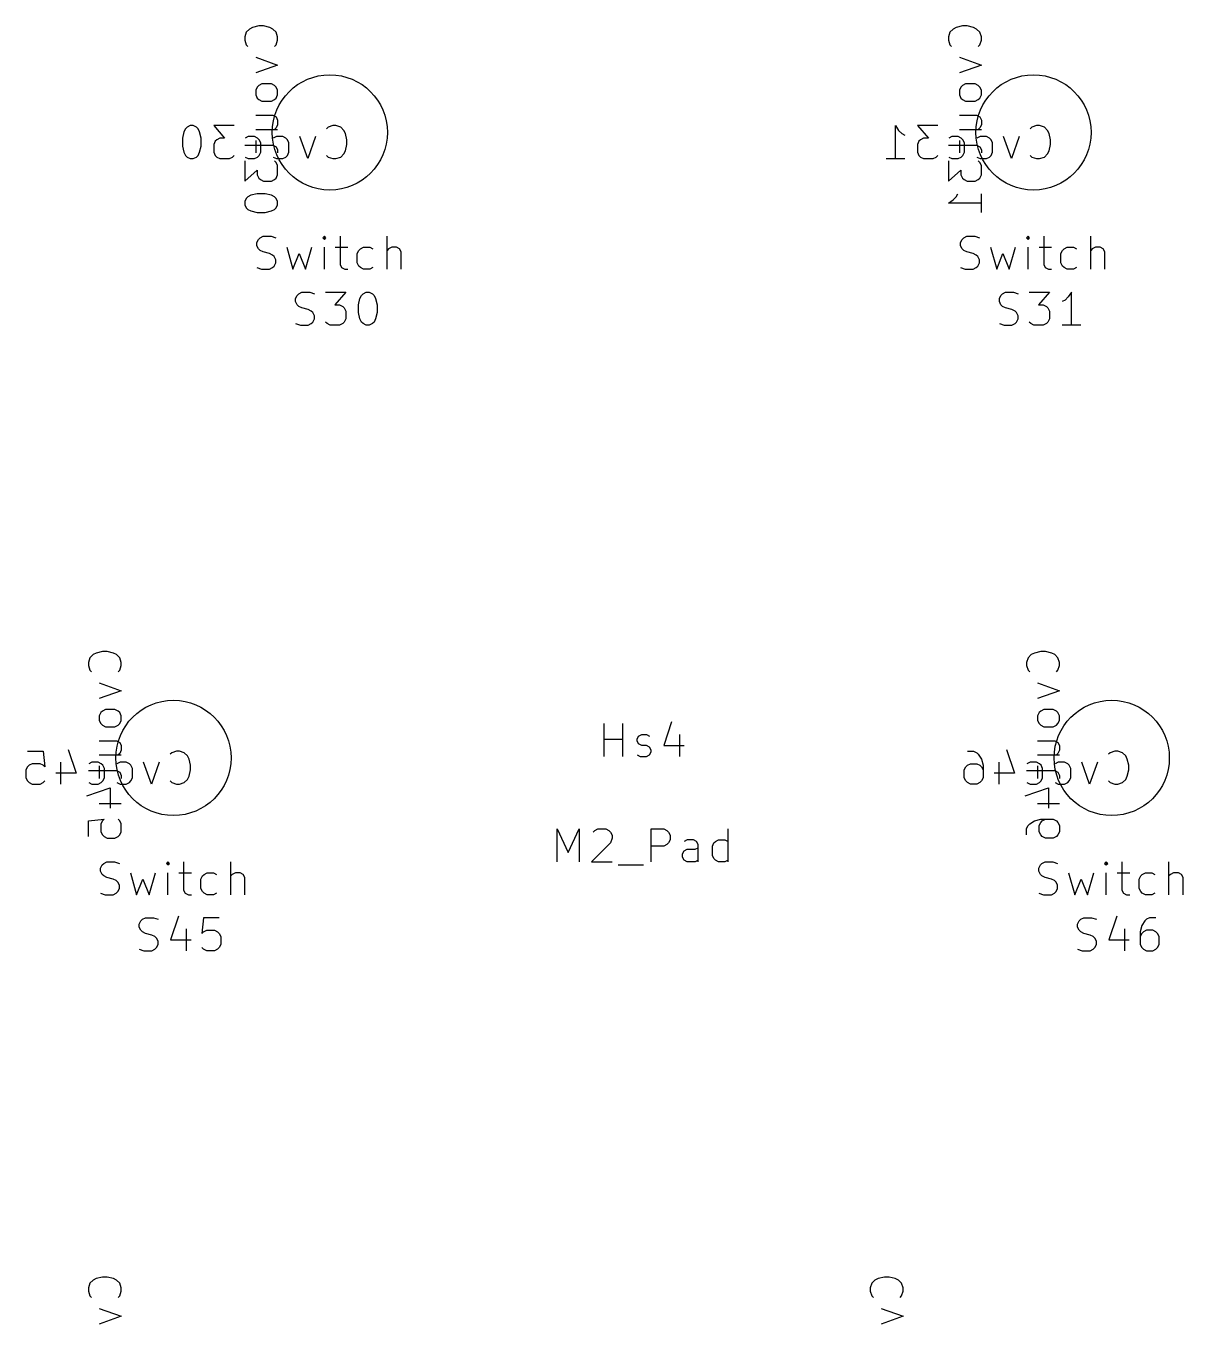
# Model space of a CAD drawing. Extents: x -8 to 301, y -173 to 11.
# Drawn here: x 2.64 to 37.79, y -78.7 to -39.27 of the extents above; entities that cross this region are included whole.
import ezdxf

# ---------------------------------------------------------------- set-up
doc = ezdxf.new("R2010")
doc.units = 0
doc.layers.add('BLACK', color=7, linetype='CONTINUOUS')

msp = doc.modelspace()

# ---------------------------------------------------------------- linework, layer by layer
at = {"layer": 'BLACK', "linetype": 'CONTINUOUS'}
for p, q in [((9.432676, -39.361903), (9.337438, -39.457141)), ((9.527914, -39.314284), (9.432676, -39.361903)), ((9.71839, -39.266665), (9.527914, -39.314284)), ((9.861247, -39.266665), (9.71839, -39.266665)), ((10.051723, -39.314284), (9.861247, -39.266665)), ((10.146961, -39.361903), (10.051723, -39.314284)), ((10.2422, -39.457141), (10.146961, -39.361903)), ((30.807676, -39.361903), (30.712438, -39.457141)), ((30.902914, -39.314284), (30.807676, -39.361903)), ((31.09339, -39.266665), (30.902914, -39.314284)), ((31.236247, -39.266665), (31.09339, -39.266665)), ((31.426723, -39.314284), (31.236247, -39.266665)), ((31.521961, -39.361903), (31.426723, -39.314284)), ((31.6172, -39.457141), (31.521961, -39.361903)), ((9.337438, -39.457141), (9.289819, -39.599998)), ((9.289819, -39.599998), (9.289819, -39.695236)), ((9.289819, -39.695236), (9.337438, -39.838093)), ((10.289819, -39.599998), (10.2422, -39.457141)), ((10.2422, -39.838093), (10.289819, -39.695236)), ((10.289819, -39.695236), (10.289819, -39.599998)), ((30.712438, -39.457141), (30.664819, -39.599998)), ((30.664819, -39.599998), (30.664819, -39.695236)), ((30.664819, -39.695236), (30.712438, -39.838093)), ((31.664819, -39.599998), (31.6172, -39.457141)), ((31.6172, -39.838093), (31.664819, -39.695236)), ((31.664819, -39.695236), (31.664819, -39.599998)), ((9.337438, -39.838093), (9.385057, -39.885712)), ((10.19458, -39.885712), (10.2422, -39.838093)), ((30.712438, -39.838093), (30.760057, -39.885712)), ((31.56958, -39.885712), (31.6172, -39.838093)), ((9.623152, -40.219046), (10.289819, -40.457141)), ((10.289819, -40.457141), (9.623152, -40.695236)), ((30.998152, -40.219046), (31.664819, -40.457141)), ((31.664819, -40.457141), (30.998152, -40.695236)), ((9.670771, -41.123808), (9.623152, -41.219046)), ((9.623152, -41.219046), (9.623152, -41.361903)), ((9.623152, -41.361903), (9.670771, -41.457141)), ((9.71839, -41.076189), (9.670771, -41.123808)), ((9.813628, -41.02857), (9.71839, -41.076189)), ((10.099342, -41.02857), (9.813628, -41.02857)), ((10.19458, -41.076189), (10.099342, -41.02857)), ((10.2422, -41.123808), (10.19458, -41.076189)), ((10.289819, -41.219046), (10.2422, -41.123808)), ((10.2422, -41.457141), (10.289819, -41.361903)), ((10.289819, -41.361903), (10.289819, -41.219046)), ((31.045771, -41.123808), (30.998152, -41.219046)), ((30.998152, -41.219046), (30.998152, -41.361903)), ((30.998152, -41.361903), (31.045771, -41.457141)), ((31.09339, -41.076189), (31.045771, -41.123808)), ((31.188628, -41.02857), (31.09339, -41.076189)), ((31.474342, -41.02857), (31.188628, -41.02857)), ((31.56958, -41.076189), (31.474342, -41.02857)), ((31.6172, -41.123808), (31.56958, -41.076189)), ((31.664819, -41.219046), (31.6172, -41.123808)), ((31.6172, -41.457141), (31.664819, -41.361903)), ((31.664819, -41.361903), (31.664819, -41.219046)), ((9.670771, -41.457141), (9.71839, -41.50476)), ((9.71839, -41.50476), (9.813628, -41.552379)), ((9.813628, -41.552379), (10.099342, -41.552379)), ((10.099342, -41.552379), (10.19458, -41.50476)), ((10.19458, -41.50476), (10.2422, -41.457141)), ((31.045771, -41.457141), (31.09339, -41.50476)), ((31.09339, -41.50476), (31.188628, -41.552379)), ((31.188628, -41.552379), (31.474342, -41.552379)), ((31.474342, -41.552379), (31.56958, -41.50476)), ((31.56958, -41.50476), (31.6172, -41.457141)), ((9.623152, -41.980951), (10.146961, -41.980951)), ((10.146961, -41.980951), (10.2422, -42.02857)), ((10.2422, -42.02857), (10.289819, -42.123808)), ((10.289819, -42.123808), (10.289819, -42.266665)), ((30.998152, -41.980951), (31.521961, -41.980951)), ((31.521961, -41.980951), (31.6172, -42.02857)), ((31.6172, -42.02857), (31.664819, -42.123808)), ((31.664819, -42.123808), (31.664819, -42.266665)), ((7.442618, -42.485295), (7.394999, -42.675771)), ((7.490237, -42.390057), (7.442618, -42.485295)), ((7.537856, -42.342438), (7.490237, -42.390057)), ((7.633094, -42.294819), (7.537856, -42.342438)), ((7.728332, -42.294819), (7.633094, -42.294819)), ((7.82357, -42.342438), (7.728332, -42.294819)), ((7.871189, -42.390057), (7.82357, -42.342438)), ((7.918808, -42.485295), (7.871189, -42.390057)), ((7.966427, -42.675771), (7.918808, -42.485295)), ((8.966427, -42.294819), (8.34738, -42.294819)), ((8.34738, -42.294819), (8.680713, -42.675771)), ((9.623152, -42.409522), (10.289819, -42.409522)), ((10.2422, -42.361903), (10.19458, -42.409522)), ((10.289819, -42.266665), (10.2422, -42.361903)), ((11.823571, -42.342438), (11.775952, -42.390057)), ((11.966428, -42.294819), (11.823571, -42.342438)), ((12.061666, -42.294819), (11.966428, -42.294819)), ((12.204523, -42.342438), (12.061666, -42.294819)), ((12.299761, -42.437676), (12.204523, -42.342438)), ((12.34738, -42.532914), (12.299761, -42.437676)), ((12.394999, -42.72339), (12.34738, -42.532914)), ((29.055713, -43.294819), (29.055713, -42.294819)), ((29.055713, -42.294819), (29.150951, -42.437676)), ((29.150951, -42.437676), (29.246189, -42.532914)), ((29.246189, -42.532914), (29.341427, -42.580533)), ((30.341427, -42.294819), (29.72238, -42.294819)), ((29.72238, -42.294819), (30.055713, -42.675771)), ((30.998152, -42.409522), (31.664819, -42.409522)), ((31.6172, -42.361903), (31.56958, -42.409522)), ((31.664819, -42.266665), (31.6172, -42.361903)), ((33.198571, -42.342438), (33.150952, -42.390057)), ((33.341428, -42.294819), (33.198571, -42.342438)), ((33.436666, -42.294819), (33.341428, -42.294819)), ((33.579523, -42.342438), (33.436666, -42.294819)), ((33.674761, -42.437676), (33.579523, -42.342438)), ((33.72238, -42.532914), (33.674761, -42.437676)), ((33.769999, -42.72339), (33.72238, -42.532914)), ((7.394999, -42.675771), (7.394999, -42.913866)), ((7.394999, -42.913866), (7.442618, -43.104342)), ((7.918808, -43.104342), (7.966427, -42.913866)), ((7.966427, -42.913866), (7.966427, -42.675771)), ((8.394999, -42.771009), (8.34738, -42.866247)), ((8.34738, -42.866247), (8.34738, -43.104342)), ((8.442618, -42.72339), (8.394999, -42.771009)), ((8.537856, -42.675771), (8.442618, -42.72339)), ((8.680713, -42.675771), (8.537856, -42.675771)), ((9.289819, -42.885713), (10.146961, -42.885713)), ((9.394999, -42.628152), (9.299761, -42.675771)), ((9.585475, -42.628152), (9.394999, -42.628152)), ((9.680713, -42.675771), (9.585475, -42.628152)), ((9.623152, -42.742856), (9.623152, -43.123808)), ((9.728332, -42.72339), (9.680713, -42.675771)), ((9.775951, -42.818628), (9.728332, -42.72339)), ((9.775951, -43.104342), (9.775951, -42.818628)), ((10.146961, -42.885713), (10.2422, -42.933332)), ((10.252142, -42.628152), (10.156904, -42.675771)), ((10.2422, -42.933332), (10.289819, -43.02857)), ((10.442618, -42.628152), (10.252142, -42.628152)), ((10.537856, -42.675771), (10.442618, -42.628152)), ((10.585475, -42.72339), (10.537856, -42.675771)), ((10.633094, -42.818628), (10.585475, -42.72339)), ((10.633094, -43.104342), (10.633094, -42.818628)), ((11.204523, -43.294819), (10.966428, -42.628152)), ((11.442618, -42.628152), (11.204523, -43.294819)), ((12.34738, -43.056723), (12.394999, -42.866247)), ((12.394999, -42.866247), (12.394999, -42.72339)), ((29.769999, -42.771009), (29.72238, -42.866247)), ((29.72238, -42.866247), (29.72238, -43.104342)), ((29.817618, -42.72339), (29.769999, -42.771009)), ((29.912856, -42.675771), (29.817618, -42.72339)), ((30.055713, -42.675771), (29.912856, -42.675771)), ((30.664819, -42.885713), (31.521961, -42.885713)), ((30.769999, -42.628152), (30.674761, -42.675771)), ((30.960475, -42.628152), (30.769999, -42.628152)), ((31.055713, -42.675771), (30.960475, -42.628152)), ((30.998152, -42.742856), (30.998152, -43.123808)), ((31.103332, -42.72339), (31.055713, -42.675771)), ((31.150951, -42.818628), (31.103332, -42.72339)), ((31.150951, -43.104342), (31.150951, -42.818628)), ((31.521961, -42.885713), (31.6172, -42.933332)), ((31.627142, -42.628152), (31.531904, -42.675771)), ((31.6172, -42.933332), (31.664819, -43.02857)), ((31.817618, -42.628152), (31.627142, -42.628152)), ((31.912856, -42.675771), (31.817618, -42.628152)), ((31.960475, -42.72339), (31.912856, -42.675771)), ((32.008094, -42.818628), (31.960475, -42.72339)), ((32.008094, -43.104342), (32.008094, -42.818628)), ((32.579523, -43.294819), (32.341428, -42.628152)), ((32.817618, -42.628152), (32.579523, -43.294819)), ((33.72238, -43.056723), (33.769999, -42.866247)), ((33.769999, -42.866247), (33.769999, -42.72339)), ((7.442618, -43.104342), (7.490237, -43.19958)), ((7.490237, -43.19958), (7.537856, -43.2472)), ((7.537856, -43.2472), (7.633094, -43.294819)), ((7.633094, -43.294819), (7.728332, -43.294819)), ((7.728332, -43.294819), (7.82357, -43.2472)), ((7.82357, -43.2472), (7.871189, -43.19958)), ((7.871189, -43.19958), (7.918808, -43.104342)), ((8.34738, -43.104342), (8.394999, -43.19958)), ((8.394999, -43.19958), (8.442618, -43.2472)), ((8.442618, -43.2472), (8.537856, -43.294819)), ((8.537856, -43.294819), (8.82357, -43.294819)), ((8.82357, -43.294819), (8.918808, -43.2472)), ((8.918808, -43.2472), (8.966427, -43.19958)), ((9.289819, -43.361904), (9.289819, -43.980951)), ((9.299761, -43.2472), (9.394999, -43.294819)), ((9.394999, -43.294819), (9.585475, -43.294819)), ((9.585475, -43.294819), (9.680713, -43.2472)), ((9.680713, -43.2472), (9.728332, -43.19958)), ((9.728332, -43.19958), (9.775951, -43.104342)), ((10.156904, -43.2472), (10.252142, -43.294819)), ((10.2422, -43.409523), (10.19458, -43.361904)), ((10.252142, -43.294819), (10.442618, -43.294819)), ((10.289819, -43.02857), (10.289819, -43.123808)), ((10.442618, -43.294819), (10.537856, -43.2472)), ((10.537856, -43.2472), (10.585475, -43.19958)), ((10.585475, -43.19958), (10.633094, -43.104342)), ((11.775952, -43.19958), (11.823571, -43.2472)), ((11.823571, -43.2472), (11.966428, -43.294819)), ((11.966428, -43.294819), (12.061666, -43.294819)), ((12.061666, -43.294819), (12.204523, -43.2472)), ((12.204523, -43.2472), (12.299761, -43.151961)), ((12.299761, -43.151961), (12.34738, -43.056723)), ((28.769999, -43.294819), (29.341427, -43.294819)), ((29.72238, -43.104342), (29.769999, -43.19958)), ((29.769999, -43.19958), (29.817618, -43.2472)), ((29.817618, -43.2472), (29.912856, -43.294819)), ((29.912856, -43.294819), (30.19857, -43.294819)), ((30.19857, -43.294819), (30.293808, -43.2472)), ((30.293808, -43.2472), (30.341427, -43.19958)), ((30.664819, -43.361904), (30.664819, -43.980951)), ((30.674761, -43.2472), (30.769999, -43.294819)), ((30.769999, -43.294819), (30.960475, -43.294819)), ((30.960475, -43.294819), (31.055713, -43.2472)), ((31.055713, -43.2472), (31.103332, -43.19958)), ((31.103332, -43.19958), (31.150951, -43.104342)), ((31.531904, -43.2472), (31.627142, -43.294819)), ((31.6172, -43.409523), (31.56958, -43.361904)), ((31.627142, -43.294819), (31.817618, -43.294819)), ((31.664819, -43.02857), (31.664819, -43.123808)), ((31.817618, -43.294819), (31.912856, -43.2472)), ((31.912856, -43.2472), (31.960475, -43.19958)), ((31.960475, -43.19958), (32.008094, -43.104342)), ((33.150952, -43.19958), (33.198571, -43.2472)), ((33.198571, -43.2472), (33.341428, -43.294819)), ((33.341428, -43.294819), (33.436666, -43.294819)), ((33.436666, -43.294819), (33.579523, -43.2472)), ((33.579523, -43.2472), (33.674761, -43.151961)), ((33.674761, -43.151961), (33.72238, -43.056723)), ((9.289819, -43.980951), (9.670771, -43.647618)), ((9.670771, -43.647618), (9.670771, -43.790475)), ((10.289819, -43.504761), (10.2422, -43.409523)), ((10.289819, -43.790475), (10.289819, -43.504761)), ((30.664819, -43.980951), (31.045771, -43.647618)), ((31.045771, -43.647618), (31.045771, -43.790475)), ((31.664819, -43.504761), (31.6172, -43.409523)), ((31.664819, -43.790475), (31.664819, -43.504761)), ((9.670771, -43.790475), (9.71839, -43.885713)), ((9.71839, -43.885713), (9.766009, -43.933332)), ((9.766009, -43.933332), (9.861247, -43.980951)), ((9.861247, -43.980951), (10.099342, -43.980951)), ((10.099342, -43.980951), (10.19458, -43.933332)), ((10.19458, -43.933332), (10.2422, -43.885713)), ((10.2422, -43.885713), (10.289819, -43.790475)), ((31.045771, -43.790475), (31.09339, -43.885713)), ((31.09339, -43.885713), (31.141009, -43.933332)), ((31.141009, -43.933332), (31.236247, -43.980951)), ((31.236247, -43.980951), (31.474342, -43.980951)), ((31.474342, -43.980951), (31.56958, -43.933332)), ((31.56958, -43.933332), (31.6172, -43.885713)), ((31.6172, -43.885713), (31.664819, -43.790475)), ((9.337438, -44.504761), (9.289819, -44.599999)), ((9.385057, -44.457142), (9.337438, -44.504761)), ((9.480295, -44.409523), (9.385057, -44.457142)), ((9.670771, -44.361904), (9.480295, -44.409523)), ((9.908866, -44.361904), (9.670771, -44.361904)), ((10.099342, -44.409523), (9.908866, -44.361904)), ((10.19458, -44.457142), (10.099342, -44.409523)), ((10.2422, -44.504761), (10.19458, -44.457142)), ((10.289819, -44.599999), (10.2422, -44.504761)), ((30.664819, -44.647618), (30.807676, -44.55238)), ((30.807676, -44.55238), (30.902914, -44.457142)), ((30.902914, -44.457142), (30.950533, -44.361904)), ((31.664819, -44.933332), (31.664819, -44.361904)), ((9.289819, -44.599999), (9.289819, -44.695237)), ((9.289819, -44.695237), (9.337438, -44.790475)), ((9.337438, -44.790475), (9.385057, -44.838094)), ((9.385057, -44.838094), (9.480295, -44.885713)), ((9.480295, -44.885713), (9.670771, -44.933332)), ((9.670771, -44.933332), (9.908866, -44.933332)), ((9.908866, -44.933332), (10.099342, -44.885713)), ((10.099342, -44.885713), (10.19458, -44.838094)), ((10.19458, -44.838094), (10.2422, -44.790475)), ((10.2422, -44.790475), (10.289819, -44.695237)), ((10.289819, -44.695237), (10.289819, -44.599999)), ((31.664819, -44.647618), (30.664819, -44.647618)), ((9.708333, -45.750057), (9.755952, -45.702438)), ((9.755952, -45.702438), (9.85119, -45.654819)), ((9.85119, -45.654819), (10.089285, -45.654819)), ((10.089285, -45.654819), (10.232142, -45.702438)), ((11.708333, -45.654819), (11.660714, -45.702438)), ((11.660714, -45.702438), (11.708333, -45.750057)), ((11.755952, -45.702438), (11.708333, -45.654819)), ((11.708333, -45.654819), (11.708333, -45.750057)), ((11.708333, -45.750057), (11.755952, -45.702438)), ((12.184523, -45.654819), (12.184523, -46.511961)), ((13.613095, -46.654819), (13.613095, -45.654819)), ((31.083333, -45.750057), (31.130952, -45.702438)), ((31.130952, -45.702438), (31.22619, -45.654819)), ((31.22619, -45.654819), (31.464285, -45.654819)), ((31.464285, -45.654819), (31.607142, -45.702438)), ((33.083333, -45.654819), (33.035714, -45.702438)), ((33.035714, -45.702438), (33.083333, -45.750057)), ((33.130952, -45.702438), (33.083333, -45.654819)), ((33.083333, -45.654819), (33.083333, -45.750057)), ((33.083333, -45.750057), (33.130952, -45.702438)), ((33.559523, -45.654819), (33.559523, -46.511961)), ((34.988095, -46.654819), (34.988095, -45.654819)), ((9.660714, -45.845295), (9.708333, -45.750057)), ((9.660714, -45.940533), (9.660714, -45.845295)), ((9.708333, -46.035771), (9.660714, -45.940533)), ((9.755952, -46.08339), (9.708333, -46.035771)), ((9.85119, -46.131009), (9.755952, -46.08339)), ((10.041666, -46.178628), (9.85119, -46.131009)), ((10.565476, -45.988152), (10.755952, -46.654819)), ((11.136904, -46.654819), (11.32738, -45.988152)), ((11.708333, -46.654819), (11.708333, -45.988152)), ((12.041666, -45.988152), (12.422618, -45.988152)), ((12.708333, -46.178628), (12.755952, -46.08339)), ((12.755952, -46.08339), (12.803571, -46.035771)), ((12.803571, -46.035771), (12.898809, -45.988152)), ((12.898809, -45.988152), (13.089285, -45.988152)), ((13.089285, -45.988152), (13.184523, -46.035771)), ((13.660714, -46.035771), (13.613095, -46.08339)), ((13.755952, -45.988152), (13.660714, -46.035771)), ((13.898809, -45.988152), (13.755952, -45.988152)), ((13.994047, -46.035771), (13.898809, -45.988152)), ((14.041666, -46.131009), (13.994047, -46.035771)), ((14.041666, -46.654819), (14.041666, -46.131009)), ((31.035714, -45.845295), (31.083333, -45.750057)), ((31.035714, -45.940533), (31.035714, -45.845295)), ((31.083333, -46.035771), (31.035714, -45.940533)), ((31.130952, -46.08339), (31.083333, -46.035771)), ((31.22619, -46.131009), (31.130952, -46.08339)), ((31.416666, -46.178628), (31.22619, -46.131009)), ((31.940476, -45.988152), (32.130952, -46.654819)), ((32.511904, -46.654819), (32.70238, -45.988152)), ((33.083333, -46.654819), (33.083333, -45.988152)), ((33.416666, -45.988152), (33.797618, -45.988152)), ((34.083333, -46.178628), (34.130952, -46.08339)), ((34.130952, -46.08339), (34.178571, -46.035771)), ((34.178571, -46.035771), (34.273809, -45.988152)), ((34.273809, -45.988152), (34.464285, -45.988152)), ((34.464285, -45.988152), (34.559523, -46.035771)), ((35.035714, -46.035771), (34.988095, -46.08339)), ((35.130952, -45.988152), (35.035714, -46.035771)), ((35.273809, -45.988152), (35.130952, -45.988152)), ((35.369047, -46.035771), (35.273809, -45.988152)), ((35.416666, -46.131009), (35.369047, -46.035771)), ((35.416666, -46.654819), (35.416666, -46.131009)), ((10.136904, -46.226247), (10.041666, -46.178628)), ((10.184523, -46.273866), (10.136904, -46.226247)), ((10.232142, -46.369104), (10.184523, -46.273866)), ((10.184523, -46.55958), (10.232142, -46.464342)), ((10.232142, -46.464342), (10.232142, -46.369104)), ((10.755952, -46.654819), (10.946428, -46.178628)), ((10.946428, -46.178628), (11.136904, -46.654819)), ((12.184523, -46.511961), (12.232142, -46.6072)), ((12.708333, -46.464342), (12.708333, -46.178628)), ((12.755952, -46.55958), (12.708333, -46.464342)), ((31.511904, -46.226247), (31.416666, -46.178628)), ((31.559523, -46.273866), (31.511904, -46.226247)), ((31.607142, -46.369104), (31.559523, -46.273866)), ((31.559523, -46.55958), (31.607142, -46.464342)), ((31.607142, -46.464342), (31.607142, -46.369104)), ((32.130952, -46.654819), (32.321428, -46.178628)), ((32.321428, -46.178628), (32.511904, -46.654819)), ((33.559523, -46.511961), (33.607142, -46.6072)), ((34.083333, -46.464342), (34.083333, -46.178628)), ((34.130952, -46.55958), (34.083333, -46.464342)), ((9.660714, -46.6072), (9.803571, -46.654819)), ((9.803571, -46.654819), (10.041666, -46.654819)), ((10.041666, -46.654819), (10.136904, -46.6072)), ((10.136904, -46.6072), (10.184523, -46.55958)), ((12.232142, -46.6072), (12.32738, -46.654819)), ((12.32738, -46.654819), (12.422618, -46.654819)), ((12.803571, -46.6072), (12.755952, -46.55958)), ((12.898809, -46.654819), (12.803571, -46.6072)), ((13.089285, -46.654819), (12.898809, -46.654819)), ((13.184523, -46.6072), (13.089285, -46.654819)), ((31.035714, -46.6072), (31.178571, -46.654819)), ((31.178571, -46.654819), (31.416666, -46.654819)), ((31.416666, -46.654819), (31.511904, -46.6072)), ((31.511904, -46.6072), (31.559523, -46.55958)), ((33.607142, -46.6072), (33.70238, -46.654819)), ((33.70238, -46.654819), (33.797618, -46.654819)), ((34.178571, -46.6072), (34.130952, -46.55958)), ((34.273809, -46.654819), (34.178571, -46.6072)), ((34.464285, -46.654819), (34.273809, -46.654819)), ((34.559523, -46.6072), (34.464285, -46.654819)), ((10.836905, -47.545295), (10.884524, -47.450057)), ((10.836905, -47.640533), (10.836905, -47.545295)), ((10.884524, -47.735771), (10.836905, -47.640533)), ((10.884524, -47.450057), (10.932143, -47.402438)), ((10.932143, -47.402438), (11.027381, -47.354819)), ((11.027381, -47.354819), (11.265476, -47.354819)), ((11.265476, -47.354819), (11.408333, -47.402438)), ((11.741667, -47.354819), (12.360714, -47.354819)), ((12.360714, -47.354819), (12.027381, -47.735771)), ((12.741667, -47.735771), (12.789286, -47.545295)), ((12.789286, -47.545295), (12.836905, -47.450057)), ((12.836905, -47.450057), (12.884524, -47.402438)), ((12.884524, -47.402438), (12.979762, -47.354819)), ((12.979762, -47.354819), (13.075, -47.354819)), ((13.075, -47.354819), (13.170238, -47.402438)), ((13.170238, -47.402438), (13.217857, -47.450057)), ((13.217857, -47.450057), (13.265476, -47.545295)), ((13.265476, -47.545295), (13.313095, -47.735771)), ((32.211905, -47.545295), (32.259524, -47.450057)), ((32.211905, -47.640533), (32.211905, -47.545295)), ((32.259524, -47.735771), (32.211905, -47.640533)), ((32.259524, -47.450057), (32.307143, -47.402438)), ((32.307143, -47.402438), (32.402381, -47.354819)), ((32.402381, -47.354819), (32.640476, -47.354819)), ((32.640476, -47.354819), (32.783333, -47.402438)), ((33.116667, -47.354819), (33.735714, -47.354819)), ((33.735714, -47.354819), (33.402381, -47.735771)), ((34.211905, -47.592914), (34.116667, -47.640533)), ((34.307143, -47.497676), (34.211905, -47.592914)), ((34.402381, -47.354819), (34.307143, -47.497676)), ((34.402381, -48.354819), (34.402381, -47.354819)), ((10.932143, -47.78339), (10.884524, -47.735771)), ((11.027381, -47.831009), (10.932143, -47.78339)), ((11.217857, -47.878628), (11.027381, -47.831009)), ((11.313095, -47.926247), (11.217857, -47.878628)), ((11.360714, -47.973866), (11.313095, -47.926247)), ((11.408333, -48.069104), (11.360714, -47.973866)), ((11.408333, -48.164342), (11.408333, -48.069104)), ((12.027381, -47.735771), (12.170238, -47.735771)), ((12.170238, -47.735771), (12.265476, -47.78339)), ((12.265476, -47.78339), (12.313095, -47.831009)), ((12.313095, -47.831009), (12.360714, -47.926247)), ((12.360714, -47.926247), (12.360714, -48.164342)), ((12.741667, -47.973866), (12.741667, -47.735771)), ((12.789286, -48.164342), (12.741667, -47.973866)), ((13.313095, -47.973866), (13.265476, -48.164342)), ((13.313095, -47.735771), (13.313095, -47.973866)), ((32.307143, -47.78339), (32.259524, -47.735771)), ((32.402381, -47.831009), (32.307143, -47.78339)), ((32.592857, -47.878628), (32.402381, -47.831009)), ((32.688095, -47.926247), (32.592857, -47.878628)), ((32.735714, -47.973866), (32.688095, -47.926247)), ((32.783333, -48.069104), (32.735714, -47.973866)), ((32.783333, -48.164342), (32.783333, -48.069104)), ((33.402381, -47.735771), (33.545238, -47.735771)), ((33.545238, -47.735771), (33.640476, -47.78339)), ((33.640476, -47.78339), (33.688095, -47.831009)), ((33.688095, -47.831009), (33.735714, -47.926247)), ((33.735714, -47.926247), (33.735714, -48.164342)), ((10.836905, -48.3072), (10.979762, -48.354819)), ((10.979762, -48.354819), (11.217857, -48.354819)), ((11.217857, -48.354819), (11.313095, -48.3072)), ((11.313095, -48.3072), (11.360714, -48.25958)), ((11.360714, -48.25958), (11.408333, -48.164342)), ((11.789286, -48.3072), (11.741667, -48.25958)), ((11.884524, -48.354819), (11.789286, -48.3072)), ((12.170238, -48.354819), (11.884524, -48.354819)), ((12.265476, -48.3072), (12.170238, -48.354819)), ((12.313095, -48.25958), (12.265476, -48.3072)), ((12.360714, -48.164342), (12.313095, -48.25958)), ((12.836905, -48.25958), (12.789286, -48.164342)), ((12.884524, -48.3072), (12.836905, -48.25958)), ((12.979762, -48.354819), (12.884524, -48.3072)), ((13.075, -48.354819), (12.979762, -48.354819)), ((13.170238, -48.3072), (13.075, -48.354819)), ((13.217857, -48.25958), (13.170238, -48.3072)), ((13.265476, -48.164342), (13.217857, -48.25958)), ((32.211905, -48.3072), (32.354762, -48.354819)), ((32.354762, -48.354819), (32.592857, -48.354819)), ((32.592857, -48.354819), (32.688095, -48.3072)), ((32.688095, -48.3072), (32.735714, -48.25958)), ((32.735714, -48.25958), (32.783333, -48.164342)), ((33.164286, -48.3072), (33.116667, -48.25958)), ((33.259524, -48.354819), (33.164286, -48.3072)), ((33.545238, -48.354819), (33.259524, -48.354819)), ((33.640476, -48.3072), (33.545238, -48.354819)), ((33.688095, -48.25958), (33.640476, -48.3072)), ((33.735714, -48.164342), (33.688095, -48.25958)), ((34.688095, -48.354819), (34.116667, -48.354819)), ((4.777914, -58.314284), (4.682676, -58.361903)), ((4.96839, -58.266665), (4.777914, -58.314284)), ((5.111247, -58.266665), (4.96839, -58.266665)), ((5.301723, -58.314284), (5.111247, -58.266665)), ((5.396961, -58.361903), (5.301723, -58.314284)), ((33.277914, -58.314284), (33.182676, -58.361903)), ((33.46839, -58.266665), (33.277914, -58.314284)), ((33.611247, -58.266665), (33.46839, -58.266665)), ((33.801723, -58.314284), (33.611247, -58.266665)), ((33.896961, -58.361903), (33.801723, -58.314284)), ((4.587438, -58.457141), (4.539819, -58.599998)), ((4.539819, -58.599998), (4.539819, -58.695236)), ((4.539819, -58.695236), (4.587438, -58.838093)), ((4.682676, -58.361903), (4.587438, -58.457141)), ((5.4922, -58.457141), (5.396961, -58.361903)), ((5.539819, -58.599998), (5.4922, -58.457141)), ((5.4922, -58.838093), (5.539819, -58.695236)), ((5.539819, -58.695236), (5.539819, -58.599998)), ((33.087438, -58.457141), (33.039819, -58.599998)), ((33.039819, -58.599998), (33.039819, -58.695236)), ((33.039819, -58.695236), (33.087438, -58.838093)), ((33.182676, -58.361903), (33.087438, -58.457141)), ((33.9922, -58.457141), (33.896961, -58.361903)), ((34.039819, -58.599998), (33.9922, -58.457141)), ((33.9922, -58.838093), (34.039819, -58.695236)), ((34.039819, -58.695236), (34.039819, -58.599998)), ((4.587438, -58.838093), (4.635057, -58.885712)), ((5.44458, -58.885712), (5.4922, -58.838093)), ((33.087438, -58.838093), (33.135057, -58.885712)), ((33.94458, -58.885712), (33.9922, -58.838093)), ((4.873152, -59.219046), (5.539819, -59.457141)), ((5.539819, -59.457141), (4.873152, -59.695236)), ((33.373152, -59.219046), (34.039819, -59.457141)), ((34.039819, -59.457141), (33.373152, -59.695236)), ((4.920771, -60.123808), (4.873152, -60.219046)), ((4.873152, -60.219046), (4.873152, -60.361903)), ((4.96839, -60.076189), (4.920771, -60.123808)), ((5.063628, -60.02857), (4.96839, -60.076189)), ((5.349342, -60.02857), (5.063628, -60.02857)), ((5.44458, -60.076189), (5.349342, -60.02857)), ((5.4922, -60.123808), (5.44458, -60.076189)), ((5.539819, -60.219046), (5.4922, -60.123808)), ((5.539819, -60.361903), (5.539819, -60.219046)), ((33.420771, -60.123808), (33.373152, -60.219046)), ((33.373152, -60.219046), (33.373152, -60.361903)), ((33.46839, -60.076189), (33.420771, -60.123808)), ((33.563628, -60.02857), (33.46839, -60.076189)), ((33.849342, -60.02857), (33.563628, -60.02857)), ((33.94458, -60.076189), (33.849342, -60.02857)), ((33.9922, -60.123808), (33.94458, -60.076189)), ((34.039819, -60.219046), (33.9922, -60.123808)), ((34.039819, -60.361903), (34.039819, -60.219046)), ((4.873152, -60.361903), (4.920771, -60.457141)), ((4.920771, -60.457141), (4.96839, -60.50476)), ((4.96839, -60.50476), (5.063628, -60.552379)), ((5.063628, -60.552379), (5.349342, -60.552379)), ((5.349342, -60.552379), (5.44458, -60.50476)), ((5.44458, -60.50476), (5.4922, -60.457141)), ((5.4922, -60.457141), (5.539819, -60.361903)), ((20.208333, -61.454819), (20.208333, -60.454819)), ((20.779761, -61.454819), (20.779761, -60.454819)), ((22.255952, -60.4072), (22.017857, -61.121485)), ((33.373152, -60.361903), (33.420771, -60.457141)), ((33.420771, -60.457141), (33.46839, -60.50476)), ((33.46839, -60.50476), (33.563628, -60.552379)), ((33.563628, -60.552379), (33.849342, -60.552379)), ((33.849342, -60.552379), (33.94458, -60.50476)), ((33.94458, -60.50476), (33.9922, -60.457141)), ((33.9922, -60.457141), (34.039819, -60.361903)), ((4.873152, -60.980951), (5.396961, -60.980951)), ((5.396961, -60.980951), (5.4922, -61.02857)), ((5.4922, -61.02857), (5.539819, -61.123808)), ((20.208333, -60.931009), (20.779761, -60.931009)), ((21.208333, -60.931009), (21.255952, -60.835771)), ((21.208333, -60.978628), (21.208333, -60.931009)), ((21.255952, -61.073866), (21.208333, -60.978628)), ((21.255952, -60.835771), (21.35119, -60.788152)), ((21.35119, -61.121485), (21.255952, -61.073866)), ((21.35119, -60.788152), (21.494047, -60.788152)), ((21.494047, -60.788152), (21.589285, -60.835771)), ((22.494047, -60.788152), (22.494047, -61.454819)), ((33.373152, -60.980951), (33.896961, -60.980951)), ((33.896961, -60.980951), (33.9922, -61.02857)), ((33.9922, -61.02857), (34.039819, -61.123808)), ((2.692618, -61.294819), (3.168808, -61.294819)), ((3.168808, -61.294819), (3.216427, -61.771009)), ((3.930713, -61.2472), (4.168808, -61.961485)), ((4.873152, -61.409522), (5.539819, -61.409522)), ((5.4922, -61.361903), (5.44458, -61.409522)), ((5.539819, -61.266665), (5.4922, -61.361903)), ((5.539819, -61.123808), (5.539819, -61.266665)), ((7.073571, -61.342438), (7.025952, -61.390057)), ((7.216428, -61.294819), (7.073571, -61.342438)), ((7.311666, -61.294819), (7.216428, -61.294819)), ((7.454523, -61.342438), (7.311666, -61.294819)), ((7.549761, -61.437676), (7.454523, -61.342438)), ((7.59738, -61.532914), (7.549761, -61.437676)), ((21.208333, -61.4072), (21.303571, -61.454819)), ((21.303571, -61.454819), (21.494047, -61.454819)), ((21.494047, -61.121485), (21.35119, -61.121485)), ((21.589285, -61.169104), (21.494047, -61.121485)), ((21.494047, -61.454819), (21.589285, -61.4072)), ((21.636904, -61.264342), (21.589285, -61.169104)), ((21.589285, -61.4072), (21.636904, -61.311961)), ((21.636904, -61.311961), (21.636904, -61.264342)), ((22.017857, -61.121485), (22.636904, -61.121485)), ((31.240237, -61.294819), (31.430713, -61.294819)), ((31.430713, -61.294819), (31.525951, -61.342438)), ((31.525951, -61.342438), (31.57357, -61.390057)), ((31.57357, -61.390057), (31.668808, -61.532914)), ((32.430713, -61.2472), (32.668808, -61.961485)), ((33.373152, -61.409522), (34.039819, -61.409522)), ((33.9922, -61.361903), (33.94458, -61.409522)), ((34.039819, -61.266665), (33.9922, -61.361903)), ((34.039819, -61.123808), (34.039819, -61.266665)), ((35.573571, -61.342438), (35.525952, -61.390057)), ((35.716428, -61.294819), (35.573571, -61.342438)), ((35.811666, -61.294819), (35.716428, -61.294819)), ((35.954523, -61.342438), (35.811666, -61.294819)), ((36.049761, -61.437676), (35.954523, -61.342438)), ((36.09738, -61.532914), (36.049761, -61.437676)), ((2.692618, -61.771009), (2.644999, -61.866247)), ((2.644999, -61.866247), (2.644999, -62.104342)), ((2.740237, -61.72339), (2.692618, -61.771009)), ((2.835475, -61.675771), (2.740237, -61.72339)), ((3.07357, -61.675771), (2.835475, -61.675771)), ((3.168808, -61.72339), (3.07357, -61.675771)), ((3.216427, -61.771009), (3.168808, -61.72339)), ((3.692618, -61.628152), (3.692618, -62.294819)), ((4.539819, -61.885713), (5.396961, -61.885713)), ((4.644999, -61.628152), (4.549761, -61.675771)), ((4.835475, -61.628152), (4.644999, -61.628152)), ((4.930713, -61.675771), (4.835475, -61.628152)), ((4.873152, -61.742856), (4.873152, -62.123808)), ((4.978332, -61.72339), (4.930713, -61.675771)), ((5.025951, -61.818628), (4.978332, -61.72339)), ((5.025951, -62.104342), (5.025951, -61.818628)), ((5.396961, -61.885713), (5.4922, -61.933332)), ((5.502142, -61.628152), (5.406904, -61.675771)), ((5.692618, -61.628152), (5.502142, -61.628152)), ((5.787856, -61.675771), (5.692618, -61.628152)), ((5.835475, -61.72339), (5.787856, -61.675771)), ((5.883094, -61.818628), (5.835475, -61.72339)), ((5.883094, -62.104342), (5.883094, -61.818628)), ((6.454523, -62.294819), (6.216428, -61.628152)), ((6.692618, -61.628152), (6.454523, -62.294819)), ((7.644999, -61.72339), (7.59738, -61.532914)), ((7.59738, -62.056723), (7.644999, -61.866247)), ((7.644999, -61.866247), (7.644999, -61.72339)), ((31.144999, -61.866247), (31.192618, -61.771009)), ((31.144999, -62.104342), (31.144999, -61.866247)), ((31.192618, -61.771009), (31.240237, -61.72339)), ((31.240237, -61.72339), (31.335475, -61.675771)), ((31.335475, -61.675771), (31.525951, -61.675771)), ((31.525951, -61.675771), (31.621189, -61.72339)), ((31.621189, -61.72339), (31.668808, -61.771009)), ((31.668808, -61.532914), (31.716427, -61.72339)), ((31.668808, -61.771009), (31.716427, -61.866247)), ((31.716427, -61.72339), (31.716427, -62.104342)), ((32.192618, -61.628152), (32.192618, -62.294819)), ((33.039819, -61.885713), (33.896961, -61.885713)), ((33.144999, -61.628152), (33.049761, -61.675771)), ((33.335475, -61.628152), (33.144999, -61.628152)), ((33.430713, -61.675771), (33.335475, -61.628152)), ((33.373152, -61.742856), (33.373152, -62.123808)), ((33.478332, -61.72339), (33.430713, -61.675771)), ((33.525951, -61.818628), (33.478332, -61.72339)), ((33.525951, -62.104342), (33.525951, -61.818628)), ((33.896961, -61.885713), (33.9922, -61.933332)), ((34.002142, -61.628152), (33.906904, -61.675771)), ((34.192618, -61.628152), (34.002142, -61.628152)), ((34.287856, -61.675771), (34.192618, -61.628152)), ((34.335475, -61.72339), (34.287856, -61.675771)), ((34.383094, -61.818628), (34.335475, -61.72339)), ((34.383094, -62.104342), (34.383094, -61.818628)), ((34.954523, -62.294819), (34.716428, -61.628152)), ((35.192618, -61.628152), (34.954523, -62.294819)), ((36.144999, -61.72339), (36.09738, -61.532914)), ((36.09738, -62.056723), (36.144999, -61.866247)), ((36.144999, -61.866247), (36.144999, -61.72339)), ((2.644999, -62.104342), (2.692618, -62.19958)), ((2.692618, -62.19958), (2.740237, -62.2472)), ((2.740237, -62.2472), (2.835475, -62.294819)), ((2.835475, -62.294819), (3.07357, -62.294819)), ((3.07357, -62.294819), (3.168808, -62.2472)), ((3.168808, -62.2472), (3.216427, -62.19958)), ((4.168808, -61.961485), (3.549761, -61.961485)), ((4.549761, -62.2472), (4.644999, -62.294819)), ((4.644999, -62.294819), (4.835475, -62.294819)), ((4.835475, -62.294819), (4.930713, -62.2472)), ((4.930713, -62.2472), (4.978332, -62.19958)), ((4.978332, -62.19958), (5.025951, -62.104342)), ((5.406904, -62.2472), (5.502142, -62.294819)), ((5.4922, -61.933332), (5.539819, -62.02857)), ((5.502142, -62.294819), (5.692618, -62.294819)), ((5.539819, -62.02857), (5.539819, -62.123808)), ((5.692618, -62.294819), (5.787856, -62.2472)), ((5.787856, -62.2472), (5.835475, -62.19958)), ((5.835475, -62.19958), (5.883094, -62.104342)), ((7.025952, -62.19958), (7.073571, -62.2472)), ((7.073571, -62.2472), (7.216428, -62.294819)), ((7.216428, -62.294819), (7.311666, -62.294819)), ((7.311666, -62.294819), (7.454523, -62.2472)), ((7.454523, -62.2472), (7.549761, -62.151961)), ((7.549761, -62.151961), (7.59738, -62.056723)), ((31.192618, -62.19958), (31.144999, -62.104342)), ((31.240237, -62.2472), (31.192618, -62.19958)), ((31.335475, -62.294819), (31.240237, -62.2472)), ((31.525951, -62.294819), (31.335475, -62.294819)), ((31.621189, -62.2472), (31.525951, -62.294819)), ((31.668808, -62.19958), (31.621189, -62.2472)), ((31.716427, -62.104342), (31.668808, -62.19958)), ((32.668808, -61.961485), (32.049761, -61.961485)), ((33.049761, -62.2472), (33.144999, -62.294819)), ((33.144999, -62.294819), (33.335475, -62.294819)), ((33.335475, -62.294819), (33.430713, -62.2472)), ((33.430713, -62.2472), (33.478332, -62.19958)), ((33.478332, -62.19958), (33.525951, -62.104342)), ((33.906904, -62.2472), (34.002142, -62.294819)), ((33.9922, -61.933332), (34.039819, -62.02857)), ((34.002142, -62.294819), (34.192618, -62.294819)), ((34.039819, -62.02857), (34.039819, -62.123808)), ((34.192618, -62.294819), (34.287856, -62.2472)), ((34.287856, -62.2472), (34.335475, -62.19958)), ((34.335475, -62.19958), (34.383094, -62.104342)), ((35.525952, -62.19958), (35.573571, -62.2472)), ((35.573571, -62.2472), (35.716428, -62.294819)), ((35.716428, -62.294819), (35.811666, -62.294819)), ((35.811666, -62.294819), (35.954523, -62.2472)), ((35.954523, -62.2472), (36.049761, -62.151961)), ((36.049761, -62.151961), (36.09738, -62.056723)), ((4.4922, -62.647618), (5.206485, -62.409523)), ((5.206485, -62.409523), (5.206485, -63.02857)), ((32.9922, -62.647618), (33.706485, -62.409523)), ((33.706485, -62.409523), (33.706485, -63.02857)), ((4.873152, -62.885713), (5.539819, -62.885713)), ((33.373152, -62.885713), (34.039819, -62.885713)), ((4.539819, -63.409523), (5.016009, -63.361904)), ((4.539819, -63.885713), (4.539819, -63.409523)), ((4.96839, -63.409523), (4.920771, -63.504761)), ((5.016009, -63.361904), (4.96839, -63.409523)), ((5.4922, -63.409523), (5.44458, -63.361904)), ((5.539819, -63.504761), (5.4922, -63.409523)), ((33.135057, -63.504761), (33.277914, -63.409523)), ((33.277914, -63.409523), (33.46839, -63.361904)), ((33.420771, -63.55238), (33.46839, -63.457142)), ((33.46839, -63.361904), (33.849342, -63.361904)), ((33.46839, -63.457142), (33.516009, -63.409523)), ((33.516009, -63.409523), (33.611247, -63.361904)), ((33.849342, -63.361904), (33.94458, -63.409523)), ((33.94458, -63.409523), (33.9922, -63.457142)), ((33.9922, -63.457142), (34.039819, -63.55238)), ((4.920771, -63.504761), (4.920771, -63.742856)), ((4.920771, -63.742856), (4.96839, -63.838094)), ((4.96839, -63.838094), (5.016009, -63.885713)), ((5.44458, -63.885713), (5.4922, -63.838094)), ((5.4922, -63.838094), (5.539819, -63.742856)), ((5.539819, -63.742856), (5.539819, -63.504761)), ((18.779762, -64.654819), (18.779762, -63.654819)), ((18.779762, -63.654819), (19.113095, -64.369104)), ((19.113095, -64.369104), (19.446428, -63.654819)), ((19.446428, -63.654819), (19.446428, -64.654819)), ((19.875, -63.750057), (19.922619, -63.702438)), ((19.922619, -63.702438), (20.017857, -63.654819)), ((20.017857, -63.654819), (20.255952, -63.654819)), ((20.255952, -63.654819), (20.35119, -63.702438)), ((20.35119, -63.702438), (20.398809, -63.750057)), ((20.398809, -63.750057), (20.446428, -63.845295)), ((20.446428, -63.845295), (20.446428, -63.940533)), ((21.636905, -64.654819), (21.636905, -63.654819)), ((21.636905, -63.654819), (22.017857, -63.654819)), ((22.017857, -63.654819), (22.113095, -63.702438)), ((22.113095, -63.702438), (22.160714, -63.750057)), ((22.160714, -63.750057), (22.208333, -63.845295)), ((22.208333, -63.845295), (22.208333, -63.988152)), ((23.970238, -64.654819), (23.970238, -63.654819)), ((33.039819, -63.647618), (33.087438, -63.55238)), ((33.039819, -63.838094), (33.039819, -63.647618)), ((33.087438, -63.55238), (33.135057, -63.504761)), ((33.420771, -63.742856), (33.420771, -63.55238)), ((33.46839, -63.838094), (33.420771, -63.742856)), ((33.516009, -63.885713), (33.46839, -63.838094)), ((33.9922, -63.838094), (33.94458, -63.885713)), ((34.039819, -63.742856), (33.9922, -63.838094)), ((34.039819, -63.55238), (34.039819, -63.742856)), ((5.016009, -63.885713), (5.111247, -63.933332)), ((5.111247, -63.933332), (5.349342, -63.933332)), ((5.349342, -63.933332), (5.44458, -63.885713)), ((20.398809, -64.08339), (19.827381, -64.654819)), ((20.446428, -63.940533), (20.398809, -64.08339)), ((22.017857, -64.178628), (21.636905, -64.178628)), ((22.113095, -64.131009), (22.017857, -64.178628)), ((22.160714, -64.08339), (22.113095, -64.131009)), ((22.208333, -63.988152), (22.160714, -64.08339)), ((22.732143, -63.988152), (22.636905, -64.035771)), ((22.922619, -63.988152), (22.732143, -63.988152)), ((23.017857, -64.035771), (22.922619, -63.988152)), ((22.970238, -64.273866), (23.065476, -64.226247)), ((23.065476, -64.131009), (23.017857, -64.035771)), ((23.065476, -64.654819), (23.065476, -64.131009)), ((23.494048, -64.178628), (23.541667, -64.08339)), ((23.494048, -64.464342), (23.494048, -64.178628)), ((23.541667, -64.08339), (23.589286, -64.035771)), ((23.589286, -64.035771), (23.684524, -63.988152)), ((23.684524, -63.988152), (23.875, -63.988152)), ((23.875, -63.988152), (23.970238, -64.035771)), ((33.611247, -63.933332), (33.516009, -63.885713)), ((33.849342, -63.933332), (33.611247, -63.933332)), ((33.94458, -63.885713), (33.849342, -63.933332)), ((5.005952, -64.702438), (5.10119, -64.654819)), ((5.10119, -64.654819), (5.339285, -64.654819)), ((5.339285, -64.654819), (5.482142, -64.702438)), ((6.958333, -64.654819), (6.910714, -64.702438)), ((7.005952, -64.702438), (6.958333, -64.654819)), ((6.958333, -64.654819), (6.958333, -64.750057)), ((7.434523, -64.654819), (7.434523, -65.511961)), ((8.863095, -65.654819), (8.863095, -64.654819)), ((19.827381, -64.654819), (20.446428, -64.654819)), ((22.589286, -64.416723), (22.636905, -64.321485)), ((22.589286, -64.511961), (22.589286, -64.416723)), ((22.636905, -64.6072), (22.589286, -64.511961)), ((22.636905, -64.321485), (22.732143, -64.273866)), ((22.732143, -64.654819), (22.636905, -64.6072)), ((22.732143, -64.273866), (22.970238, -64.273866)), ((22.970238, -64.654819), (22.732143, -64.654819)), ((23.065476, -64.6072), (22.970238, -64.654819)), ((23.541667, -64.55958), (23.494048, -64.464342)), ((23.589286, -64.6072), (23.541667, -64.55958)), ((23.684524, -64.654819), (23.589286, -64.6072)), ((23.875, -64.654819), (23.684524, -64.654819)), ((23.970238, -64.6072), (23.875, -64.654819)), ((33.505952, -64.702438), (33.60119, -64.654819)), ((33.60119, -64.654819), (33.839285, -64.654819)), ((33.839285, -64.654819), (33.982142, -64.702438)), ((35.458333, -64.654819), (35.410714, -64.702438)), ((35.505952, -64.702438), (35.458333, -64.654819)), ((35.458333, -64.654819), (35.458333, -64.750057)), ((35.934523, -64.654819), (35.934523, -65.511961)), ((37.363095, -65.654819), (37.363095, -64.654819)), ((4.910714, -64.845295), (4.958333, -64.750057)), ((4.910714, -64.940533), (4.910714, -64.845295)), ((4.958333, -65.035771), (4.910714, -64.940533)), ((4.958333, -64.750057), (5.005952, -64.702438)), ((5.005952, -65.08339), (4.958333, -65.035771)), ((5.815476, -64.988152), (6.005952, -65.654819)), ((6.386904, -65.654819), (6.57738, -64.988152)), ((6.910714, -64.702438), (6.958333, -64.750057)), ((6.958333, -64.750057), (7.005952, -64.702438)), ((6.958333, -65.654819), (6.958333, -64.988152)), ((7.291666, -64.988152), (7.672618, -64.988152)), ((8.005952, -65.08339), (8.053571, -65.035771)), ((8.053571, -65.035771), (8.148809, -64.988152)), ((8.148809, -64.988152), (8.339285, -64.988152)), ((8.339285, -64.988152), (8.434523, -65.035771)), ((8.910714, -65.035771), (8.863095, -65.08339)), ((9.005952, -64.988152), (8.910714, -65.035771)), ((9.148809, -64.988152), (9.005952, -64.988152)), ((9.244047, -65.035771), (9.148809, -64.988152)), ((9.291666, -65.131009), (9.244047, -65.035771)), ((20.636905, -64.750057), (21.398809, -64.750057)), ((33.410714, -64.845295), (33.458333, -64.750057)), ((33.410714, -64.940533), (33.410714, -64.845295)), ((33.458333, -65.035771), (33.410714, -64.940533)), ((33.458333, -64.750057), (33.505952, -64.702438)), ((33.505952, -65.08339), (33.458333, -65.035771)), ((34.315476, -64.988152), (34.505952, -65.654819)), ((34.886904, -65.654819), (35.07738, -64.988152)), ((35.410714, -64.702438), (35.458333, -64.750057)), ((35.458333, -64.750057), (35.505952, -64.702438)), ((35.458333, -65.654819), (35.458333, -64.988152)), ((35.791666, -64.988152), (36.172618, -64.988152)), ((36.505952, -65.08339), (36.553571, -65.035771)), ((36.553571, -65.035771), (36.648809, -64.988152)), ((36.648809, -64.988152), (36.839285, -64.988152)), ((36.839285, -64.988152), (36.934523, -65.035771)), ((37.410714, -65.035771), (37.363095, -65.08339)), ((37.505952, -64.988152), (37.410714, -65.035771)), ((37.648809, -64.988152), (37.505952, -64.988152)), ((37.744047, -65.035771), (37.648809, -64.988152)), ((37.791666, -65.131009), (37.744047, -65.035771)), ((5.10119, -65.131009), (5.005952, -65.08339)), ((5.291666, -65.178628), (5.10119, -65.131009)), ((5.386904, -65.226247), (5.291666, -65.178628)), ((5.434523, -65.273866), (5.386904, -65.226247)), ((5.482142, -65.369104), (5.434523, -65.273866)), ((5.482142, -65.464342), (5.482142, -65.369104)), ((6.005952, -65.654819), (6.196428, -65.178628)), ((6.196428, -65.178628), (6.386904, -65.654819)), ((7.958333, -65.178628), (8.005952, -65.08339)), ((7.958333, -65.464342), (7.958333, -65.178628)), ((9.291666, -65.654819), (9.291666, -65.131009)), ((33.60119, -65.131009), (33.505952, -65.08339)), ((33.791666, -65.178628), (33.60119, -65.131009)), ((33.886904, -65.226247), (33.791666, -65.178628)), ((33.934523, -65.273866), (33.886904, -65.226247)), ((33.982142, -65.369104), (33.934523, -65.273866)), ((33.982142, -65.464342), (33.982142, -65.369104)), ((34.505952, -65.654819), (34.696428, -65.178628)), ((34.696428, -65.178628), (34.886904, -65.654819)), ((36.458333, -65.178628), (36.505952, -65.08339)), ((36.458333, -65.464342), (36.458333, -65.178628)), ((37.791666, -65.654819), (37.791666, -65.131009)), ((4.910714, -65.6072), (5.053571, -65.654819)), ((5.053571, -65.654819), (5.291666, -65.654819)), ((5.291666, -65.654819), (5.386904, -65.6072)), ((5.386904, -65.6072), (5.434523, -65.55958)), ((5.434523, -65.55958), (5.482142, -65.464342)), ((7.434523, -65.511961), (7.482142, -65.6072)), ((7.482142, -65.6072), (7.57738, -65.654819)), ((7.57738, -65.654819), (7.672618, -65.654819)), ((8.005952, -65.55958), (7.958333, -65.464342)), ((8.053571, -65.6072), (8.005952, -65.55958)), ((8.148809, -65.654819), (8.053571, -65.6072)), ((8.339285, -65.654819), (8.148809, -65.654819)), ((8.434523, -65.6072), (8.339285, -65.654819)), ((33.410714, -65.6072), (33.553571, -65.654819)), ((33.553571, -65.654819), (33.791666, -65.654819)), ((33.791666, -65.654819), (33.886904, -65.6072)), ((33.886904, -65.6072), (33.934523, -65.55958)), ((33.934523, -65.55958), (33.982142, -65.464342)), ((35.934523, -65.511961), (35.982142, -65.6072)), ((35.982142, -65.6072), (36.07738, -65.654819)), ((36.07738, -65.654819), (36.172618, -65.654819)), ((36.505952, -65.55958), (36.458333, -65.464342)), ((36.553571, -65.6072), (36.505952, -65.55958)), ((36.648809, -65.654819), (36.553571, -65.6072)), ((36.839285, -65.654819), (36.648809, -65.654819)), ((36.934523, -65.6072), (36.839285, -65.654819)), ((6.086905, -66.545295), (6.134524, -66.450057)), ((6.086905, -66.640533), (6.086905, -66.545295)), ((6.134524, -66.450057), (6.182143, -66.402438)), ((6.182143, -66.402438), (6.277381, -66.354819)), ((6.277381, -66.354819), (6.515476, -66.354819)), ((6.515476, -66.354819), (6.658333, -66.402438)), ((7.277381, -66.3072), (7.039286, -67.021485)), ((8.039286, -66.354819), (7.991667, -66.831009)), ((8.515476, -66.354819), (8.039286, -66.354819)), ((34.586905, -66.545295), (34.634524, -66.450057)), ((34.586905, -66.640533), (34.586905, -66.545295)), ((34.634524, -66.450057), (34.682143, -66.402438)), ((34.682143, -66.402438), (34.777381, -66.354819)), ((34.777381, -66.354819), (35.015476, -66.354819)), ((35.015476, -66.354819), (35.158333, -66.402438)), ((35.777381, -66.3072), (35.539286, -67.021485)), ((36.539286, -66.592914), (36.491667, -66.78339)), ((36.634524, -66.450057), (36.539286, -66.592914)), ((36.682143, -66.402438), (36.634524, -66.450057)), ((36.777381, -66.354819), (36.682143, -66.402438)), ((36.967857, -66.354819), (36.777381, -66.354819)), ((6.134524, -66.735771), (6.086905, -66.640533)), ((6.182143, -66.78339), (6.134524, -66.735771)), ((6.277381, -66.831009), (6.182143, -66.78339)), ((6.467857, -66.878628), (6.277381, -66.831009)), ((6.563095, -66.926247), (6.467857, -66.878628)), ((6.610714, -66.973866), (6.563095, -66.926247)), ((6.658333, -67.069104), (6.610714, -66.973866)), ((7.039286, -67.021485), (7.658333, -67.021485)), ((7.515476, -66.688152), (7.515476, -67.354819)), ((7.991667, -66.831009), (8.039286, -66.78339)), ((8.039286, -66.78339), (8.134524, -66.735771)), ((8.134524, -66.735771), (8.372619, -66.735771)), ((8.372619, -66.735771), (8.467857, -66.78339)), ((8.467857, -66.78339), (8.515476, -66.831009)), ((8.515476, -66.831009), (8.563095, -66.926247)), ((8.563095, -66.926247), (8.563095, -67.164342)), ((34.634524, -66.735771), (34.586905, -66.640533)), ((34.682143, -66.78339), (34.634524, -66.735771)), ((34.777381, -66.831009), (34.682143, -66.78339)), ((34.967857, -66.878628), (34.777381, -66.831009)), ((35.063095, -66.926247), (34.967857, -66.878628)), ((35.110714, -66.973866), (35.063095, -66.926247)), ((35.158333, -67.069104), (35.110714, -66.973866)), ((35.539286, -67.021485), (36.158333, -67.021485)), ((36.015476, -66.688152), (36.015476, -67.354819)), ((36.491667, -66.78339), (36.491667, -67.164342)), ((36.539286, -66.831009), (36.491667, -66.926247)), ((36.586905, -66.78339), (36.539286, -66.831009)), ((36.682143, -66.735771), (36.586905, -66.78339)), ((36.872619, -66.735771), (36.682143, -66.735771)), ((36.967857, -66.78339), (36.872619, -66.735771)), ((37.015476, -66.831009), (36.967857, -66.78339)), ((37.063095, -66.926247), (37.015476, -66.831009)), ((37.063095, -67.164342), (37.063095, -66.926247)), ((6.086905, -67.3072), (6.229762, -67.354819)), ((6.229762, -67.354819), (6.467857, -67.354819)), ((6.467857, -67.354819), (6.563095, -67.3072)), ((6.563095, -67.3072), (6.610714, -67.25958)), ((6.610714, -67.25958), (6.658333, -67.164342)), ((6.658333, -67.164342), (6.658333, -67.069104)), ((8.039286, -67.3072), (7.991667, -67.25958)), ((8.134524, -67.354819), (8.039286, -67.3072)), ((8.372619, -67.354819), (8.134524, -67.354819)), ((8.467857, -67.3072), (8.372619, -67.354819)), ((8.515476, -67.25958), (8.467857, -67.3072)), ((8.563095, -67.164342), (8.515476, -67.25958)), ((34.586905, -67.3072), (34.729762, -67.354819)), ((34.729762, -67.354819), (34.967857, -67.354819)), ((34.967857, -67.354819), (35.063095, -67.3072)), ((35.063095, -67.3072), (35.110714, -67.25958)), ((35.110714, -67.25958), (35.158333, -67.164342)), ((35.158333, -67.164342), (35.158333, -67.069104)), ((36.491667, -67.164342), (36.539286, -67.25958)), ((36.539286, -67.25958), (36.586905, -67.3072)), ((36.586905, -67.3072), (36.682143, -67.354819)), ((36.682143, -67.354819), (36.872619, -67.354819)), ((36.872619, -67.354819), (36.967857, -67.3072)), ((36.967857, -67.3072), (37.015476, -67.25958)), ((37.015476, -67.25958), (37.063095, -67.164342)), ((4.96839, -77.266665), (4.777914, -77.314284)), ((5.111247, -77.266665), (4.96839, -77.266665)), ((5.301723, -77.314284), (5.111247, -77.266665)), ((28.71839, -77.266665), (28.527914, -77.314284)), ((28.861247, -77.266665), (28.71839, -77.266665)), ((29.051723, -77.314284), (28.861247, -77.266665)), ((4.587438, -77.457141), (4.539819, -77.599998)), ((4.539819, -77.599998), (4.539819, -77.695236)), ((4.682676, -77.361903), (4.587438, -77.457141)), ((4.777914, -77.314284), (4.682676, -77.361903)), ((5.396961, -77.361903), (5.301723, -77.314284)), ((5.4922, -77.457141), (5.396961, -77.361903)), ((5.539819, -77.599998), (5.4922, -77.457141)), ((5.539819, -77.695236), (5.539819, -77.599998)), ((28.337438, -77.457141), (28.289819, -77.599998)), ((28.289819, -77.599998), (28.289819, -77.695236)), ((28.432676, -77.361903), (28.337438, -77.457141)), ((28.527914, -77.314284), (28.432676, -77.361903)), ((29.146961, -77.361903), (29.051723, -77.314284)), ((29.2422, -77.457141), (29.146961, -77.361903)), ((29.289819, -77.599998), (29.2422, -77.457141)), ((29.289819, -77.695236), (29.289819, -77.599998)), ((4.539819, -77.695236), (4.587438, -77.838093)), ((4.587438, -77.838093), (4.635057, -77.885712)), ((5.44458, -77.885712), (5.4922, -77.838093)), ((5.4922, -77.838093), (5.539819, -77.695236)), ((28.289819, -77.695236), (28.337438, -77.838093)), ((28.337438, -77.838093), (28.385057, -77.885712)), ((29.19458, -77.885712), (29.2422, -77.838093)), ((29.2422, -77.838093), (29.289819, -77.695236)), ((4.873152, -78.219046), (5.539819, -78.457141)), ((5.539819, -78.457141), (4.873152, -78.695236)), ((28.623152, -78.219046), (29.289819, -78.457141)), ((29.289819, -78.457141), (28.623152, -78.695236))]:
    msp.add_line(p, q, dxfattribs=at)
at = {"layer": 'BLACK'}
for centre in [(11.875, -42.5), (33.25, -42.5), (7.125, -61.5), (35.625, -61.5)]:
    msp.add_circle(centre, 1.75, dxfattribs=at)

doc.saveas('drawing.dxf')
